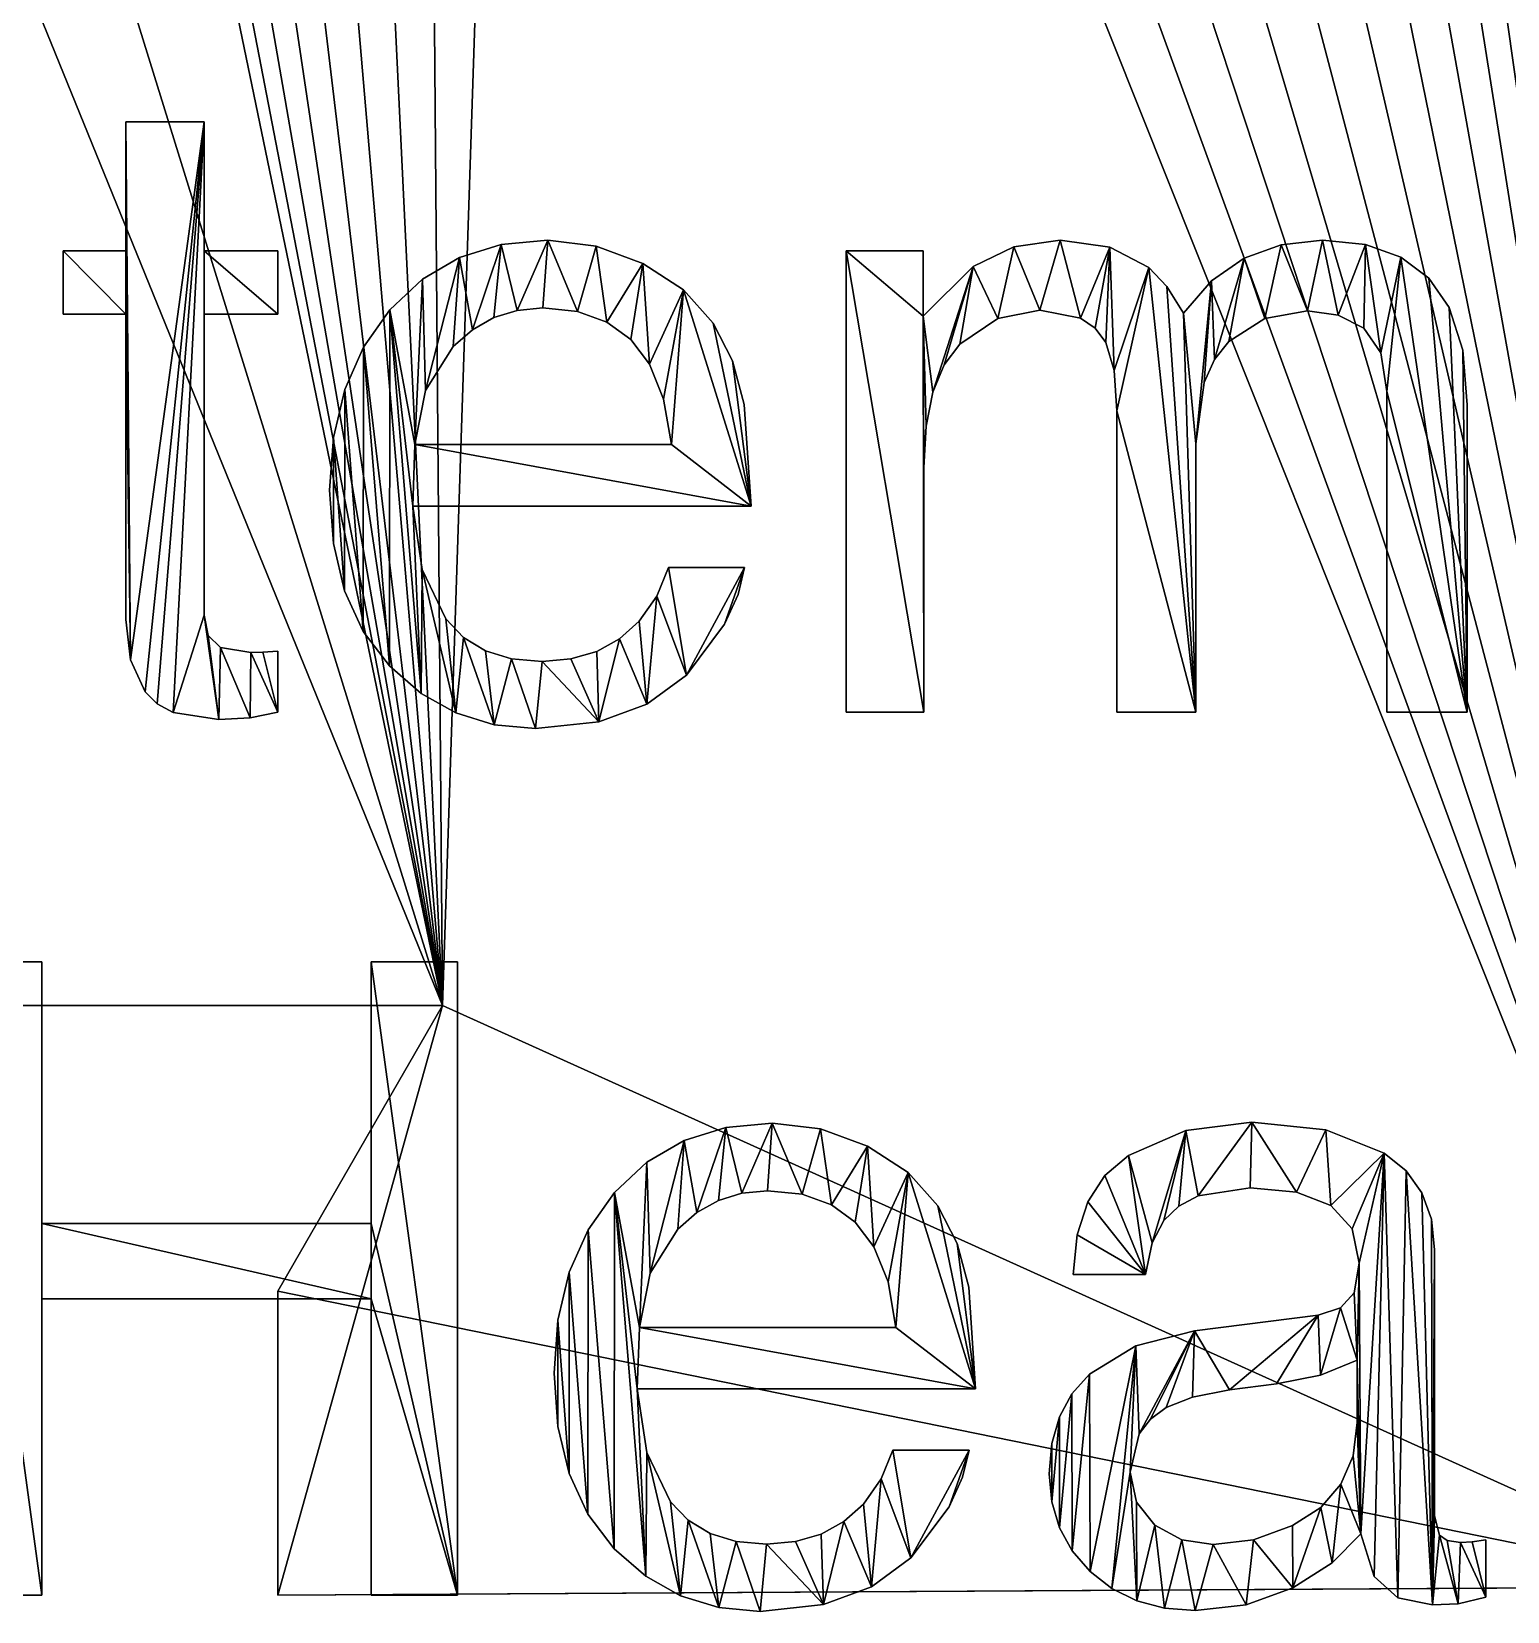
# Model space of a CAD drawing. Extents: x -27 to 98, y -13 to 272.
# Drawn here: x 14.46 to 36.52, y -10.09 to 13.53 of the extents above; entities that cross this region are included whole.
import ezdxf

# ---------------------------------------------------------------- set-up
doc = ezdxf.new("R2010")
doc.units = 0
doc.layers.get('0').update_dxf_attribs({"color": 13, "linetype": 'CONTINUOUS'})

# ---------------------------------------------------------------- blocks, each defined once
blk = doc.blocks.new('GROUP_8')
at = {"color": 178}
for p, q in [((43.294, 22.021, 0.051), (44.467, 22.021, 0.051)), ((43.294, 20.094, 0.051), (43.294, 22.021, 0.051)), ((44.467, 22.021, 0.051), (44.467, 20.094, 0.051)), ((42.36, 19.147, 0.051), (42.36, 20.094, 0.051)), ((42.36, 20.094, 0.051), (43.294, 20.094, 0.051)), ((44.467, 20.094, 0.051), (45.569, 20.094, 0.051)), ((45.569, 20.094, 0.051), (45.569, 19.147, 0.051)), ((48.284, 19.99, 0.051), (48.908, 20.184, 0.051)), ((48.908, 20.184, 0.051), (49.602, 20.249, 0.051)), ((49.602, 20.249, 0.051), (50.325, 20.163, 0.051)), ((50.325, 20.163, 0.051), (51.025, 19.904, 0.051)), ((54.066, 20.094, 0.051), (55.213, 20.094, 0.051)), ((54.066, 13.194, 0.051), (54.066, 20.094, 0.051)), ((55.213, 20.094, 0.051), (55.213, 19.115, 0.051)), ((56.573, 20.151, 0.051), (57.262, 20.249, 0.051)), ((57.262, 20.249, 0.051), (58.006, 20.148, 0.051)), ((58.006, 20.148, 0.051), (58.589, 19.843, 0.051)), ((60.013, 19.982, 0.051), (60.567, 20.182, 0.051)), ((60.567, 20.182, 0.051), (61.185, 20.249, 0.051)), ((61.185, 20.249, 0.051), (61.826, 20.186, 0.051)), ((61.826, 20.186, 0.051), (62.355, 19.998, 0.051)), ((47.729, 19.666, 0.051), (48.284, 19.99, 0.051)), ((51.025, 19.904, 0.051), (51.633, 19.509, 0.051)), ((58.589, 19.843, 0.051), (58.86, 19.557, 0.051)), ((59.525, 19.643, 0.051), (60.013, 19.982, 0.051)), ((62.355, 19.998, 0.051), (62.773, 19.684, 0.051)), ((47.244, 19.212, 0.051), (47.729, 19.666, 0.051)), ((59.105, 19.16, 0.051), (59.525, 19.643, 0.051)), ((62.773, 19.684, 0.051), (63.08, 19.244, 0.051)), ((51.633, 19.509, 0.051), (52.076, 19.012, 0.051)), ((58.86, 19.557, 0.051), (59.105, 19.16, 0.051)), ((43.294, 19.147, 0.051), (42.36, 19.147, 0.051)), ((45.569, 19.147, 0.051), (44.467, 19.147, 0.051)), ((46.849, 18.654, 0.051), (47.244, 19.212, 0.051)), ((49.147, 19.202, 0.051), (48.796, 19.093, 0.051)), ((49.531, 19.238, 0.051), (49.147, 19.202, 0.051)), ((50.048, 19.185, 0.051), (49.531, 19.238, 0.051)), ((50.486, 19.028, 0.051), (50.048, 19.185, 0.051)), ((56.959, 19.205, 0.051), (56.332, 19.078, 0.051)), ((57.566, 19.085, 0.051), (56.959, 19.205, 0.051)), ((60.96, 19.193, 0.051), (60.325, 19.078, 0.051)), ((61.418, 19.128, 0.051), (60.96, 19.193, 0.051)), ((61.801, 18.935, 0.051), (61.418, 19.128, 0.051)), ((63.08, 19.244, 0.051), (63.283, 18.609, 0.051)), ((48.477, 18.913, 0.051), (48.191, 18.661, 0.051)), ((48.796, 19.093, 0.051), (48.477, 18.913, 0.051)), ((50.844, 18.767, 0.051), (50.486, 19.028, 0.051)), ((52.076, 19.012, 0.051), (52.366, 18.447, 0.051)), ((56.332, 19.078, 0.051), (55.764, 18.696, 0.051)), ((57.784, 18.934, 0.051), (57.566, 19.085, 0.051)), ((57.945, 18.722, 0.051), (57.784, 18.934, 0.051)), ((60.325, 19.078, 0.051), (59.784, 18.735, 0.051)), ((62.059, 18.569, 0.051), (61.801, 18.935, 0.051)), ((48.191, 18.661, 0.051), (47.777, 18.006, 0.051)), ((51.122, 18.4, 0.051), (50.844, 18.767, 0.051)), ((55.764, 18.696, 0.051), (55.529, 18.39, 0.051)), ((58.07, 18.305, 0.051), (57.945, 18.722, 0.051)), ((59.784, 18.735, 0.051), (59.569, 18.468, 0.051)), ((46.567, 18.018, 0.051), (46.849, 18.654, 0.051)), ((59.569, 18.468, 0.051), (59.415, 18.125, 0.051)), ((51.333, 17.873, 0.051), (51.122, 18.4, 0.051)), ((55.529, 18.39, 0.051), (55.361, 17.981, 0.051)), ((46.398, 17.304, 0.051), (46.567, 18.018, 0.051)), ((47.777, 18.006, 0.051), (47.617, 17.195, 0.051)), ((55.361, 17.981, 0.051), (55.26, 17.469, 0.051)), ((51.451, 17.195, 0.051), (51.333, 17.873, 0.051)), ((46.342, 16.512, 0.051), (46.398, 17.304, 0.051)), ((47.617, 17.195, 0.051), (51.451, 17.195, 0.051)), ((46.398, 15.715, 0.051), (46.342, 16.512, 0.051)), ((52.643, 16.274, 0.051), (47.585, 16.274, 0.051)), ((46.566, 15.012, 0.051), (46.398, 15.715, 0.051)), ((51.232, 14.929, 0.051), (51.406, 15.359, 0.051)), ((51.406, 15.359, 0.051), (52.546, 15.359, 0.051)), ((52.546, 15.359, 0.051), (52.449, 14.957, 0.051)), ((46.845, 14.403, 0.051), (46.566, 15.012, 0.051)), ((50.968, 14.554, 0.051), (51.232, 14.929, 0.051)), ((52.449, 14.957, 0.051), (52.246, 14.512, 0.051)), ((48.081, 14.589, 0.051), (48.345, 14.312, 0.051)), ((50.674, 14.292, 0.051), (50.968, 14.554, 0.051)), ((44.528, 14.343, 0.051), (44.712, 14.161, 0.051)), ((47.237, 13.887, 0.051), (46.845, 14.403, 0.051)), ((48.345, 14.312, 0.051), (48.672, 14.113, 0.051)), ((50.335, 14.104, 0.051), (50.674, 14.292, 0.051)), ((43.584, 13.5, 0.051), (43.367, 13.978, 0.051)), ((44.712, 14.161, 0.051), (45.163, 14.09, 0.051)), ((45.163, 14.09, 0.051), (45.343, 14.093, 0.051)), ((45.343, 14.093, 0.051), (45.569, 14.109, 0.051)), ((45.569, 14.109, 0.051), (45.569, 13.194, 0.051)), ((48.672, 14.113, 0.051), (49.063, 13.994, 0.051)), ((49.063, 13.994, 0.051), (49.518, 13.955, 0.051)), ((49.518, 13.955, 0.051), (49.949, 13.992, 0.051)), ((49.949, 13.992, 0.051), (50.335, 14.104, 0.051)), ((47.71, 13.477, 0.051), (47.237, 13.887, 0.051)), ((43.762, 13.319, 0.051), (43.584, 13.5, 0.051)), ((48.231, 13.184, 0.051), (47.71, 13.477, 0.051)), ((44.005, 13.189, 0.051), (43.762, 13.319, 0.051)), ((44.686, 13.085, 0.051), (44.005, 13.189, 0.051)), ((45.153, 13.111, 0.051), (44.686, 13.085, 0.051)), ((45.569, 13.194, 0.051), (45.153, 13.111, 0.051)), ((48.802, 13.008, 0.051), (48.231, 13.184, 0.051)), ((49.421, 12.95, 0.051), (48.802, 13.008, 0.051)), ((55.226, 13.194, 0.051), (54.066, 13.194, 0.051)), ((59.291, 13.194, 0.051), (58.112, 13.194, 0.051)), ((63.35, 13.194, 0.051), (62.145, 13.194, 0.051)), ((40.743, 9.464, 0.051), (42.038, 9.464, 0.051)), ((42.038, 9.464, 0.051), (42.038, 5.554, 0.051)), ((46.961, 5.554, 0.051), (46.961, 9.464, 0.051)), ((46.961, 9.464, 0.051), (48.256, 9.464, 0.051)), ((48.256, 9.464, 0.051), (48.256, 0, 0.051)), ((51.641, 6.795, 0.051), (52.265, 6.99, 0.051)), ((52.265, 6.99, 0.051), (52.959, 7.055, 0.051)), ((52.959, 7.055, 0.051), (53.682, 6.968, 0.051)), ((53.682, 6.968, 0.051), (54.382, 6.71, 0.051)), ((51.086, 6.471, 0.051), (51.641, 6.795, 0.051)), ((54.382, 6.71, 0.051), (54.99, 6.315, 0.051)), ((50.601, 6.017, 0.051), (51.086, 6.471, 0.051)), ((57.933, 6.27, 0.051), (58.283, 6.568, 0.051)), ((62.107, 6.604, 0.051), (62.437, 6.34, 0.051)), ((54.99, 6.315, 0.051), (55.433, 5.818, 0.051)), ((57.679, 5.875, 0.051), (57.933, 6.27, 0.051)), ((62.437, 6.34, 0.051), (62.672, 6.011, 0.051)), ((50.206, 5.46, 0.051), (50.601, 6.017, 0.051)), ((52.504, 6.007, 0.051), (52.153, 5.899, 0.051)), ((52.888, 6.043, 0.051), (52.504, 6.007, 0.051)), ((53.405, 5.991, 0.051), (52.888, 6.043, 0.051)), ((53.843, 5.834, 0.051), (53.405, 5.991, 0.051)), ((59.327, 5.966, 0.051), (59.038, 5.813, 0.051)), ((60.103, 6.088, 0.051), (59.327, 5.966, 0.051)), ((60.798, 6.021, 0.051), (60.103, 6.088, 0.051)), ((61.311, 5.821, 0.051), (60.798, 6.021, 0.051)), ((62.672, 6.011, 0.051), (62.814, 5.618, 0.051)), ((51.834, 5.719, 0.051), (51.548, 5.467, 0.051)), ((52.153, 5.899, 0.051), (51.834, 5.719, 0.051)), ((54.201, 5.572, 0.051), (53.843, 5.834, 0.051)), ((55.433, 5.818, 0.051), (55.723, 5.252, 0.051)), ((57.519, 5.383, 0.051), (57.679, 5.875, 0.051)), ((59.038, 5.813, 0.051), (58.815, 5.599, 0.051)), ((61.628, 5.472, 0.051), (61.311, 5.821, 0.051)), ((42.038, 5.554, 0.051), (46.961, 5.554, 0.051)), ((49.924, 4.824, 0.051), (50.206, 5.46, 0.051)), ((51.548, 5.467, 0.051), (51.134, 4.812, 0.051)), ((54.479, 5.206, 0.051), (54.201, 5.572, 0.051)), ((58.815, 5.599, 0.051), (58.639, 5.262, 0.051)), ((61.733, 4.961, 0.051), (61.628, 5.472, 0.051)), ((54.69, 4.679, 0.051), (54.479, 5.206, 0.051)), ((57.456, 4.793, 0.051), (57.519, 5.383, 0.051)), ((58.639, 5.262, 0.051), (58.538, 4.793, 0.051)), ((61.656, 4.516, 0.051), (61.733, 4.961, 0.051)), ((49.755, 4.11, 0.051), (49.924, 4.824, 0.051)), ((51.134, 4.812, 0.051), (50.974, 4.001, 0.051)), ((58.538, 4.793, 0.051), (57.456, 4.793, 0.051)), ((54.808, 4.001, 0.051), (54.69, 4.679, 0.051)), ((61.455, 4.291, 0.051), (61.656, 4.516, 0.051)), ((46.961, 4.426, 0.051), (42.038, 4.426, 0.051)), ((42.038, 4.426, 0.051), (42.038, 0, 0.051)), ((46.961, 0, 0.051), (46.961, 4.426, 0.051)), ((61.121, 4.181, 0.051), (61.455, 4.291, 0.051)), ((49.699, 3.318, 0.051), (49.755, 4.11, 0.051)), ((50.974, 4.001, 0.051), (54.808, 4.001, 0.051)), ((49.755, 2.521, 0.051), (49.699, 3.318, 0.051)), ((61.701, 3.511, 0.051), (61.154, 3.286, 0.051)), ((61.701, 2.577, 0.051), (61.701, 3.511, 0.051)), ((56, 3.08, 0.051), (50.942, 3.08, 0.051)), ((57.438, 3.007, 0.051), (57.7, 3.299, 0.051)), ((60.496, 3.157, 0.051), (59.794, 3.067, 0.051)), ((61.154, 3.286, 0.051), (60.496, 3.157, 0.051)), ((57.251, 2.662, 0.051), (57.438, 3.007, 0.051)), ((59.242, 2.959, 0.051), (58.847, 2.803, 0.051)), ((59.794, 3.067, 0.051), (59.242, 2.959, 0.051)), ((57.139, 2.263, 0.051), (57.251, 2.662, 0.051)), ((58.613, 2.629, 0.051), (58.446, 2.41, 0.051)), ((58.847, 2.803, 0.051), (58.613, 2.629, 0.051)), ((49.923, 1.818, 0.051), (49.755, 2.521, 0.051)), ((58.446, 2.41, 0.051), (58.312, 1.836, 0.051)), ((61.641, 2.08, 0.051), (61.701, 2.577, 0.051)), ((54.589, 1.735, 0.051), (54.763, 2.165, 0.051)), ((54.763, 2.165, 0.051), (55.903, 2.165, 0.051)), ((55.903, 2.165, 0.051), (55.805, 1.763, 0.051)), ((57.101, 1.81, 0.051), (57.139, 2.263, 0.051)), ((61.46, 1.657, 0.051), (61.641, 2.08, 0.051)), ((50.202, 1.208, 0.051), (49.923, 1.818, 0.051)), ((54.324, 1.359, 0.051), (54.589, 1.735, 0.051)), ((55.805, 1.763, 0.051), (55.603, 1.318, 0.051)), ((57.139, 1.391, 0.051), (57.101, 1.81, 0.051)), ((58.312, 1.836, 0.051), (58.404, 1.387, 0.051)), ((61.158, 1.31, 0.051), (61.46, 1.657, 0.051)), ((50.594, 0.693, 0.051), (50.202, 1.208, 0.051)), ((51.438, 1.395, 0.051), (51.702, 1.117, 0.051)), ((54.031, 1.097, 0.051), (54.324, 1.359, 0.051)), ((57.253, 1.007, 0.051), (57.139, 1.391, 0.051)), ((58.404, 1.387, 0.051), (58.68, 1.044, 0.051)), ((60.735, 1.037, 0.051), (61.158, 1.31, 0.051)), ((51.702, 1.117, 0.051), (52.029, 0.919, 0.051)), ((53.691, 0.91, 0.051), (54.031, 1.097, 0.051)), ((57.444, 0.661, 0.051), (57.253, 1.007, 0.051)), ((58.68, 1.044, 0.051), (59.081, 0.826, 0.051)), ((60.152, 0.825, 0.051), (60.735, 1.037, 0.051)), ((52.029, 0.919, 0.051), (52.42, 0.8, 0.051)), ((52.42, 0.8, 0.051), (52.875, 0.76, 0.051)), ((52.875, 0.76, 0.051), (53.306, 0.798, 0.051)), ((53.306, 0.798, 0.051), (53.691, 0.91, 0.051)), ((59.081, 0.826, 0.051), (59.549, 0.754, 0.051)), ((59.549, 0.754, 0.051), (60.152, 0.825, 0.051)), ((61.759, 0.915, 0.051), (61.328, 0.482, 0.051)), ((61.959, 0.277, 0.051), (61.759, 0.915, 0.051)), ((62.935, 0.896, 0.051), (63.05, 0.813, 0.051)), ((63.05, 0.813, 0.051), (63.247, 0.786, 0.051)), ((63.247, 0.786, 0.051), (63.421, 0.796, 0.051)), ((63.421, 0.796, 0.051), (63.628, 0.825, 0.051)), ((63.628, 0.825, 0.051), (63.628, -0.032, 0.051)), ((51.067, 0.282, 0.051), (50.594, 0.693, 0.051)), ((57.71, 0.351, 0.051), (57.444, 0.661, 0.051)), ((61.328, 0.482, 0.051), (60.741, 0.11, 0.051)), ((51.588, -0.01, 0.051), (51.067, 0.282, 0.051)), ((58.036, 0.096, 0.051), (57.71, 0.351, 0.051)), ((62.312, -0.042, 0.051), (61.959, 0.277, 0.051)), ((58.407, -0.086, 0.051), (58.036, 0.096, 0.051)), ((60.741, 0.11, 0.051), (60.044, -0.147, 0.051)), ((42.038, 0, 0.051), (40.743, 0, 0.051)), ((48.256, 0, 0.051), (46.961, 0, 0.051)), ((52.159, -0.186, 0.051), (51.588, -0.01, 0.051)), ((52.778, -0.245, 0.051), (52.159, -0.186, 0.051)), ((58.821, -0.196, 0.051), (58.407, -0.086, 0.051)), ((59.279, -0.232, 0.051), (58.821, -0.196, 0.051)), ((60.044, -0.147, 0.051), (59.279, -0.232, 0.051)), ((62.829, -0.148, 0.051), (62.312, -0.042, 0.051)), ((63.215, -0.129, 0.051), (62.829, -0.148, 0.051)), ((63.628, -0.032, 0.051), (63.215, -0.129, 0.051))]:
    blk.add_line(p, q, dxfattribs=at)
for p, q in [((48.028, 8.814, 0.004), (30.068, 8.814, 0.004)), ((48.028, 8.814, 7.484), (30.068, 8.814, 7.484)), ((45.566, 4.544, 0.004), (48.028, 8.814, 0.004)), ((45.566, 4.544, 7.484), (48.028, 8.814, 7.484)), ((48.028, 8.814, 0.004), (48.028, 8.814, 7.484)), ((45.566, 0, 0.004), (45.566, 4.544, 0.004)), ((45.566, 4.544, 0.004), (45.566, 4.544, 7.484)), ((45.566, 0, 7.484), (45.566, 4.544, 7.484)), ((67.265, 0.122, 0.004), (45.566, 0, 0.004)), ((67.265, 0.122, 7.484), (45.566, 0, 7.484)), ((45.566, 0, 0.004), (45.566, 0, 7.484))]:
    blk.add_line(p, q)
for points in [[(55.213, 19.115, 0.051), (55.961, 19.856, 0.051), (56.573, 20.151, 0.051)], [(43.367, 13.978, 0.051), (43.294, 14.58, 0.051), (43.294, 19.147, 0.051)], [(44.467, 19.147, 0.051), (44.467, 14.644, 0.051), (44.528, 14.343, 0.051)], [(52.366, 18.447, 0.051), (52.54, 17.794, 0.051), (52.643, 16.274, 0.051)], [(62.145, 13.194, 0.051), (62.145, 17.988, 0.051), (62.059, 18.569, 0.051)], [(63.283, 18.609, 0.051), (63.35, 17.788, 0.051), (63.35, 13.194, 0.051)], [(58.112, 13.194, 0.051), (58.112, 17.698, 0.051), (58.07, 18.305, 0.051)], [(59.415, 18.125, 0.051), (59.291, 17.208, 0.051), (59.291, 13.194, 0.051)], [(55.26, 17.469, 0.051), (55.226, 16.854, 0.051), (55.226, 13.194, 0.051)], [(47.585, 16.274, 0.051), (47.725, 15.328, 0.051), (48.081, 14.589, 0.051)], [(52.246, 14.512, 0.051), (51.676, 13.749, 0.051), (51.085, 13.317, 0.051)], [(51.085, 13.317, 0.051), (50.368, 13.053, 0.051), (49.421, 12.95, 0.051)], [(58.283, 6.568, 0.051), (59.143, 6.943, 0.051), (60.129, 7.068, 0.051), (61.233, 6.952, 0.051), (62.107, 6.604, 0.051)], [(62.814, 5.618, 0.051), (62.861, 5.161, 0.051), (62.861, 1.185, 0.051), (62.935, 0.896, 0.051)], [(55.723, 5.252, 0.051), (55.896, 4.6, 0.051), (56, 3.08, 0.051)], [(57.7, 3.299, 0.051), (58.393, 3.725, 0.051), (59.272, 3.949, 0.051), (61.121, 4.181, 0.051)], [(50.942, 3.08, 0.051), (51.082, 2.133, 0.051), (51.438, 1.395, 0.051)], [(55.603, 1.318, 0.051), (55.033, 0.554, 0.051), (54.442, 0.122, 0.051)], [(54.442, 0.122, 0.051), (53.725, -0.142, 0.051), (52.778, -0.245, 0.051)]]:
    blk.add_polyline3d(points, dxfattribs=at)
mesh = blk.add_polyface()
corners = [(54.982, 132.717, 0.004), (55.93, 264.472, 0.004), (56.233, 131.881, 0.004), (55.93, 268.472, 0.004), (61.73, 264.472, 0.004), (57.364, 130.89, 0.004), (58.356, 129.759, 0.004), (59.191, 128.508, 0.004), (59.857, 127.159, 0.004), (60.34, 125.734, 0.004), (60.634, 124.259, 0.004), (60.732, 122.758, 0.004), (60.732, 56.812, 0.004), (77.136, 93.907, 0.004), (67.15, 82.056, 0.004), (67.15, 93.907, 0.004), (77.136, 82.056, 0.004), (77.136, 18.132, 0.004), (67.265, 6.416, 0.004), (67.15, 18.132, 0.004), (77.136, 6.416, 0.004), (48.028, 8.814, 0.004), (45.566, 0, 0.004), (45.566, 4.544, 0.004), (67.265, 0.122, 0.004), (49.232, 45.312, 0.004), (50.733, 45.41, 0.004), (52.208, 45.704, 0.004), (53.633, 46.187, 0.004), (54.982, 46.853, 0.004), (56.233, 47.688, 0.004), (57.364, 48.68, 0.004), (58.356, 49.811, 0.004), (59.191, 51.062, 0.004), (59.857, 52.411, 0.004), (60.34, 53.835, 0.004), (60.634, 55.311, 0.004), (66.636, 170.037, 0.004), (66.616, 194.116, 0.005), (67.15, 122.449, 0.004), (27.899, 93.686, 0.004), (23.552, 93.686, 0.004), (23.552, 93.909, 0.004), (41.88, 263.447, 0.001), (25.26, 263.375, 0.004), (41.88, 268.472, 0), (10.57, 18.131, 0.004), (0.546, 6.415, 0.004), (0.546, 18.131, 0.004), (10.57, 6.415, 0.004), (10.51, 134.258, 0.004), (0.292, 122.449, 0.004), (0.292, 134.258, 0.004), (10.51, 122.449, 0.004), (10.51, 158.204, 0.004), (10.51, 113.172, 0.004), (14.565, 113.172, 0.004), (9.996, 170.037, 0.004), (0.292, 158.204, 0.004), (0.292, 170.037, 0.004), (9.988, 206.011, 0.004), (0, 194.091, 0.004), (0, 206.011, 0.004), (9.988, 194.091, 0.004), (9.988, 237.183, 0.004), (0, 225.347, 0.004), (0, 237.183, 0.004), (9.988, 225.347, 0.004), (9.988, 272.935, 0.004), (0, 261.127, 0.004), (0, 272.935, 0.004), (9.988, 261.127, 0.004), (24.952, 45.312, 0.004), (10.57, 38.291, 0.004), (10.57, 45.312, 0.004), (38.884, 38.291, 0.004), (32.052, 49.369, 0.004), (37.732, 56.812, 0.004), (37.83, 55.311, 0.004), (38.124, 53.835, 0.004), (38.607, 52.411, 0.004), (39.273, 51.062, 0.004), (38.884, 31.285, 0.004), (10.57, 31.285, 0.004), (10.57, 0.122, 0.004), (30.068, 8.814, 0.004), (40.108, 49.811, 0.004), (41.1, 48.68, 0.004), (42.231, 47.688, 0.004), (43.482, 46.853, 0.004), (44.831, 46.187, 0.004), (46.256, 45.704, 0.004), (47.731, 45.41, 0.004), (22.594, 148.709, 0.004), (19.442, 95.964, 0.004), (38.607, 127.159, 0.004), (39.273, 128.508, 0.004), (40.108, 129.759, 0.004), (54.536, 148.709, 0.004), (38.124, 125.734, 0.004), (37.83, 124.259, 0.004), (32.052, 91.609, 0.004), (37.732, 122.758, 0.004), (41.1, 130.89, 0.004), (42.231, 131.881, 0.004), (43.482, 132.717, 0.004), (44.831, 133.382, 0.004), (46.256, 133.866, 0.004), (47.731, 134.159, 0.004), (49.232, 134.258, 0.004), (50.733, 134.159, 0.004), (52.208, 133.866, 0.004), (53.633, 133.382, 0.004), (54.544, 185.199, 0.005), (22.601, 185.187, 0.004), (25.27, 228.189, 0.004), (38.157, 210.551, 0.004), (37.543, 213.646, 0.003), (39.921, 207.911, 0.004), (42.561, 206.147, 0.004), (45.66, 205.543, 0.004), (48.776, 206.159, 0.004), (51.404, 207.92, 0.004), (53.155, 210.56, 0.004), (53.764, 213.658, 0.004), (38.164, 216.757, 0.004), (50.158, 235.429, 0.004), (39.923, 219.389, 0.004), (42.558, 221.141, 0.004), (45.654, 221.766, 0.003), (48.759, 221.148, 0.003), (51.399, 219.384, 0.003), (50.18, 263.483), (76.624, 272.935, 0.004), (66.628, 261.127, 0.004), (66.628, 272.935, 0.004), (76.624, 261.127, 0.004), (66.628, 282.263, 0.004), (9.988, 282.263, 0.004), (14.565, 95.964, 0.004), (47.68, 268.472, 0), (47.68, 263.472, 0), (53.158, 216.756, 0.003), (61.73, 268.472, 0.004), (66.628, 215.623, 0.004), (66.628, 225.335, 0.004), (76.624, 215.623, 0.004), (76.624, 225.335, 0.004), (67.15, 158.204, 0.004), (77.136, 170.037, 0.004), (77.136, 158.204, 0.004), (67.15, 134.258, 0.004), (77.136, 122.449, 0.004), (77.136, 134.258, 0.004), (66.628, 205.971, 0.005), (76.624, 194.099, 0.005), (76.624, 205.971, 0.005), (32.965, 0, 0.004), (32.965, 4.544, 0.004)]
mesh.append_faces([[corners[k] for k in face] for face in [(14, 13, 16), (18, 17, 20), (21, 22, 23), (46, 47, 48), (50, 51, 52), (57, 58, 59), (60, 61, 62), (64, 65, 66), (68, 69, 70), (72, 73, 74), (82, 46, 83), (134, 133, 136), (137, 68, 138), (146, 145, 147), (148, 149, 150), (152, 151, 153), (155, 154, 156), (157, 85, 158)]], dxfattribs={"vtx0": -1})
mesh.append_faces([[corners[k] for k in face] for face in [(0, 1, 2), (1, 0, 3), (2, 4, 5), (5, 4, 6), (6, 4, 7), (7, 4, 8), (8, 4, 9), (9, 4, 10), (10, 4, 11), (11, 4, 12), (13, 14, 15), (17, 18, 19), (22, 21, 24), (37, 4, 38), (19, 37, 14), (15, 37, 39), (24, 19, 18), (47, 46, 49), (51, 50, 53), (53, 54, 55), (55, 54, 56), (58, 57, 54), (61, 60, 63), (63, 60, 57), (65, 64, 67), (69, 68, 71), (73, 72, 75), (49, 82, 84), (85, 82, 21), (95, 93, 96), (96, 93, 97), (40, 100, 101), (101, 100, 76), (97, 98, 103), (103, 98, 104), (104, 98, 105), (105, 98, 106), (106, 98, 107), (107, 98, 108), (108, 98, 109), (109, 98, 110), (110, 98, 111), (111, 98, 112), (112, 98, 0), (114, 115, 113), (115, 114, 44), (116, 115, 117), (125, 126, 127), (127, 126, 128), (128, 126, 129), (129, 126, 130), (130, 126, 131), (133, 134, 135), (71, 44, 64), (67, 44, 60), (56, 44, 139), (139, 44, 94), (45, 137, 140), (140, 137, 141), (141, 137, 132), (131, 3, 142), (142, 3, 124), (3, 137, 143), (143, 137, 4), (144, 145, 146), (145, 135, 134), (39, 151, 152), (151, 39, 148), (38, 154, 155), (154, 38, 144)]], dxfattribs={"vtx0": -1, "vtx1": -1})
mesh.append_faces([[corners[k] for k in face] for face in [(24, 21, 25), (24, 12, 4), (24, 4, 19), (19, 4, 37), (14, 37, 15), (75, 76, 77), (46, 82, 49), (84, 82, 85), (21, 75, 81), (42, 93, 95), (42, 99, 40), (113, 115, 116), (68, 137, 71), (71, 137, 44), (64, 44, 67), (60, 44, 57), (57, 44, 54), (54, 44, 56), (94, 44, 114), (44, 137, 45), (132, 137, 3), (132, 3, 131), (124, 3, 113), (113, 3, 0), (4, 137, 38), (38, 137, 144), (144, 137, 145), (37, 148, 39)]], dxfattribs={"vtx0": -1, "vtx1": -1, "vtx2": -1})
mesh.append_faces([[corners[k] for k in face] for face in [(2, 1, 4), (24, 25, 26), (24, 26, 27), (24, 27, 28), (24, 28, 29), (24, 29, 30), (24, 30, 31), (24, 31, 32), (24, 32, 33), (24, 33, 34), (24, 34, 35), (24, 35, 36), (24, 36, 12), (53, 50, 54), (75, 72, 76), (75, 77, 78), (75, 78, 79), (75, 79, 80), (75, 80, 81), (21, 82, 75), (21, 81, 86), (21, 86, 87), (21, 87, 88), (21, 88, 89), (21, 89, 90), (21, 90, 91), (21, 91, 92), (21, 92, 25), (93, 42, 94), (97, 93, 98), (42, 95, 99), (40, 99, 100), (76, 100, 102), (76, 102, 77), (0, 98, 113), (113, 116, 118), (113, 118, 119), (113, 119, 120), (113, 120, 121), (113, 121, 122), (113, 122, 123), (113, 123, 124), (115, 125, 117), (125, 115, 126), (131, 126, 132), (94, 114, 93), (145, 137, 135), (148, 37, 149), (85, 157, 84)]], dxfattribs={"vtx0": -1, "vtx2": -1})
mesh.append_faces([[corners[k] for k in face] for face in [(43, 44, 45)]], dxfattribs={"vtx1": -1})
mesh.append_faces([[corners[k] for k in face] for face in [(40, 41, 42)]], dxfattribs={"vtx2": -1})
mesh = blk.add_polyface()
corners = [(41.88, 263.447, 7.481), (41.88, 268.472, 7.48), (25.26, 263.375, 7.484), (50.18, 263.483, 7.48), (47.68, 268.472, 7.48), (47.68, 263.472, 7.48), (25.27, 228.189, 7.484), (38.164, 216.757, 7.484), (50.158, 235.429, 7.484), (37.543, 213.646, 7.483), (39.923, 219.389, 7.484), (42.558, 221.141, 7.484), (45.654, 221.766, 7.483), (48.759, 221.148, 7.483), (51.399, 219.384, 7.483), (22.601, 185.187, 7.484), (54.544, 185.199, 7.485), (38.157, 210.551, 7.484), (39.921, 207.911, 7.484), (42.561, 206.147, 7.484), (45.66, 205.543, 7.484), (48.776, 206.159, 7.484), (51.404, 207.92, 7.484), (53.155, 210.56, 7.484), (53.764, 213.658, 7.484), (23.552, 93.909, 7.484), (22.594, 148.709, 7.484), (19.442, 95.964, 7.484), (38.607, 127.159, 7.484), (39.273, 128.508, 7.484), (40.108, 129.759, 7.484), (54.536, 148.709, 7.484), (38.124, 125.734, 7.484), (27.899, 93.686, 7.484), (37.83, 124.259, 7.484), (32.052, 91.609, 7.484), (32.052, 49.369, 7.484), (37.732, 122.758, 7.484), (37.732, 56.812, 7.484), (41.1, 130.89, 7.484), (42.231, 131.881, 7.484), (43.482, 132.717, 7.484), (44.831, 133.382, 7.484), (46.256, 133.866, 7.484), (47.731, 134.159, 7.484), (49.232, 134.258, 7.484), (50.733, 134.159, 7.484), (52.208, 133.866, 7.484), (53.633, 133.382, 7.484), (54.982, 132.717, 7.484), (67.265, 0.122, 7.484), (45.566, 4.544, 7.484), (45.566, 0, 7.484), (48.028, 8.814, 7.484), (49.232, 45.312, 7.484), (50.733, 45.41, 7.484), (52.208, 45.704, 7.484), (53.633, 46.187, 7.484), (54.982, 46.853, 7.484), (56.233, 47.688, 7.484), (57.364, 48.68, 7.484), (58.356, 49.811, 7.484), (59.191, 51.062, 7.484), (59.857, 52.411, 7.484), (60.34, 53.835, 7.484), (60.634, 55.311, 7.484), (60.732, 56.812, 7.484), (61.73, 264.472, 7.48), (61.73, 268.472, 7.48), (67.15, 18.132, 7.484), (66.636, 170.037, 7.484), (66.616, 194.116, 7.485), (67.15, 82.056, 7.484), (67.15, 93.907, 7.484), (67.15, 122.449, 7.484), (67.265, 6.416, 7.484), (77.136, 18.132, 7.484), (77.136, 6.416, 7.484), (77.136, 93.907, 7.484), (77.136, 82.056, 7.484), (77.136, 122.449, 7.484), (67.15, 134.258, 7.484), (77.136, 134.258, 7.484), (67.15, 158.204, 7.484), (77.136, 170.037, 7.484), (77.136, 158.204, 7.484), (76.624, 194.099, 7.485), (66.628, 205.971, 7.485), (76.624, 205.971, 7.485), (76.624, 215.623, 7.484), (66.628, 225.335, 7.484), (66.628, 215.623, 7.484), (76.624, 225.335, 7.484), (76.624, 261.127, 7.484), (66.628, 272.935, 7.484), (66.628, 261.127, 7.484), (76.624, 272.935, 7.484), (9.988, 194.091, 7.484), (0, 206.011, 7.484), (0, 194.091, 7.484), (9.988, 206.011, 7.484), (9.996, 170.037, 7.484), (9.988, 225.347, 7.484), (9.988, 237.183, 7.484), (9.988, 261.127, 7.484), (9.988, 272.935, 7.484), (9.988, 282.263, 7.484), (66.628, 282.263, 7.484), (10.51, 158.204, 7.484), (14.565, 113.172, 7.484), (14.565, 95.964, 7.484), (55.93, 268.472, 7.48), (53.158, 216.756, 7.483), (55.93, 264.472, 7.48), (56.233, 131.881, 7.484), (57.364, 130.89, 7.484), (58.356, 129.759, 7.484), (59.191, 128.508, 7.484), (59.857, 127.159, 7.484), (60.34, 125.734, 7.484), (60.634, 124.259, 7.484), (60.732, 122.758, 7.484), (10.57, 18.131, 7.484), (38.884, 31.286, 7.484), (10.57, 31.286, 7.484), (10.57, 6.416, 7.484), (10.57, 0.122, 7.484), (30.068, 8.814, 7.484), (38.884, 38.291, 7.484), (39.273, 51.062, 7.484), (40.108, 49.811, 7.484), (41.1, 48.68, 7.484), (42.231, 47.688, 7.484), (43.482, 46.853, 7.484), (44.831, 46.187, 7.484), (46.256, 45.704, 7.484), (47.731, 45.41, 7.484), (10.57, 38.291, 7.484), (24.952, 45.312, 7.484), (10.57, 45.312, 7.484), (37.83, 55.311, 7.484), (38.124, 53.835, 7.484), (38.607, 52.411, 7.484), (0.292, 158.204, 7.484), (0.292, 170.037, 7.484), (0.292, 122.449, 7.484), (10.51, 134.258, 7.484), (0.292, 134.258, 7.484), (10.51, 122.449, 7.484), (10.51, 113.172, 7.484), (0.546, 6.416, 7.484), (0.546, 18.131, 7.484), (23.552, 93.686, 7.484), (32.965, 0, 7.484), (32.965, 4.544, 7.484), (0, 272.935, 7.484), (0, 261.127, 7.484), (0, 237.183, 7.484), (0, 225.347, 7.484)]
mesh.append_faces([[corners[k] for k in face] for face in [(3, 4, 5), (50, 51, 52), (76, 75, 77), (78, 72, 79), (81, 80, 82), (84, 83, 85), (87, 86, 88), (90, 89, 92), (94, 93, 96), (97, 98, 99), (122, 123, 124), (137, 138, 139), (143, 101, 144), (145, 146, 147), (150, 122, 151), (33, 25, 152), (127, 153, 154), (104, 155, 156), (102, 157, 158)]], dxfattribs={"vtx0": -1})
mesh.append_faces([[corners[k] for k in face] for face in [(6, 7, 8), (7, 6, 9), (8, 14, 3), (17, 16, 18), (18, 16, 19), (19, 16, 20), (20, 16, 21), (21, 16, 22), (22, 16, 23), (23, 16, 24), (25, 26, 27), (26, 30, 31), (28, 25, 32), (32, 33, 34), (34, 36, 37), (37, 36, 38), (31, 49, 16), (51, 50, 53), (54, 50, 55), (55, 50, 56), (56, 50, 57), (57, 50, 58), (58, 50, 59), (59, 50, 60), (60, 50, 61), (61, 50, 62), (62, 50, 63), (63, 50, 64), (64, 50, 65), (65, 50, 66), (67, 50, 68), (80, 81, 74), (70, 83, 84), (83, 74, 81), (86, 87, 71), (89, 90, 91), (93, 94, 95), (98, 97, 100), (100, 101, 102), (103, 101, 104), (105, 101, 106), (106, 2, 107), (15, 27, 26), (111, 49, 113), (91, 71, 87), (107, 95, 94), (114, 113, 49), (113, 114, 67), (123, 53, 128), (129, 53, 130), (130, 53, 131), (131, 53, 132), (132, 53, 133), (133, 53, 134), (134, 53, 135), (135, 53, 136), (136, 53, 54), (138, 128, 36), (38, 128, 140), (140, 128, 141), (141, 128, 142), (142, 128, 129), (146, 149, 108), (153, 127, 126), (155, 104, 105), (157, 102, 103)]], dxfattribs={"vtx0": -1, "vtx1": -1})
mesh.append_faces([[corners[k] for k in face] for face in [(6, 16, 17), (26, 25, 28), (32, 25, 33), (53, 50, 54), (66, 50, 67), (68, 50, 69), (68, 69, 70), (70, 72, 73), (83, 70, 74), (102, 101, 103), (104, 101, 105), (106, 101, 2), (2, 101, 108), (2, 108, 109), (2, 27, 15), (107, 2, 1), (107, 4, 3), (107, 3, 111), (111, 3, 14), (111, 24, 16), (111, 16, 49), (107, 68, 71), (107, 71, 91), (107, 91, 90), (123, 122, 125), (123, 126, 127), (128, 53, 129), (36, 128, 38)]], dxfattribs={"vtx0": -1, "vtx1": -1, "vtx2": -1})
mesh.append_faces([[corners[k] for k in face] for face in [(8, 7, 10), (8, 10, 11), (8, 11, 12), (8, 12, 13), (8, 13, 14), (15, 6, 2), (6, 15, 16), (6, 17, 9), (26, 28, 29), (26, 29, 30), (34, 33, 35), (34, 35, 36), (31, 30, 39), (31, 39, 40), (31, 40, 41), (31, 41, 42), (31, 42, 43), (31, 43, 44), (31, 44, 45), (31, 45, 46), (31, 46, 47), (31, 47, 48), (31, 48, 49), (68, 70, 71), (70, 69, 72), (70, 73, 74), (69, 50, 75), (75, 76, 69), (72, 78, 73), (100, 97, 101), (2, 109, 110), (2, 110, 27), (107, 1, 4), (111, 14, 112), (111, 112, 24), (107, 111, 68), (107, 90, 95), (67, 114, 115), (67, 115, 116), (67, 116, 117), (67, 117, 118), (67, 118, 119), (67, 119, 120), (67, 120, 121), (67, 121, 66), (123, 125, 126), (123, 127, 53), (138, 137, 128), (101, 143, 108), (146, 145, 148), (146, 148, 149), (108, 149, 109), (122, 150, 125)]], dxfattribs={"vtx0": -1, "vtx2": -1})
mesh.append_faces([[corners[k] for k in face] for face in [(0, 1, 2)]], dxfattribs={"vtx1": -1})
mesh = blk.add_polyface(dxfattribs=at)
corners = [(44.686, 13.085, 0.051), (44.467, 14.644, 0.051), (44.005, 13.189, 0.051), (44.528, 14.343, 0.051), (44.712, 14.161, 0.051), (45.153, 13.111, 0.051), (45.163, 14.09, 0.051), (45.569, 13.194, 0.051), (45.343, 14.093, 0.051), (45.569, 14.109, 0.051), (45.569, 19.147, 0.051), (44.467, 20.094, 0.051), (44.467, 19.147, 0.051), (45.569, 20.094, 0.051), (43.367, 13.978, 0.051), (43.294, 19.147, 0.051), (43.294, 14.58, 0.051), (43.294, 20.094, 0.051), (43.294, 22.021, 0.051), (44.467, 22.021, 0.051), (43.584, 13.5, 0.051), (43.762, 13.319, 0.051), (42.36, 20.094, 0.051), (42.36, 19.147, 0.051)]
mesh.append_faces([[corners[k] for k in face] for face in [(8, 7, 9), (11, 10, 13), (14, 15, 16), (15, 22, 23)]], dxfattribs={"vtx0": -1, "color": 178})
mesh.append_faces([[corners[k] for k in face] for face in [(0, 1, 2), (1, 0, 3), (3, 0, 4), (4, 5, 6), (6, 7, 8), (10, 11, 12), (17, 14, 18), (18, 14, 19), (19, 12, 11), (22, 15, 17)]], dxfattribs={"vtx0": -1, "vtx1": -1, "color": 178})
mesh.append_faces([[corners[k] for k in face] for face in [(15, 14, 17), (19, 2, 1)]], dxfattribs={"vtx0": -1, "vtx1": -1, "vtx2": -1, "color": 178})
mesh.append_faces([[corners[k] for k in face] for face in [(4, 0, 5), (6, 5, 7), (19, 14, 20), (19, 20, 21), (19, 21, 2), (19, 1, 12)]], dxfattribs={"vtx0": -1, "vtx2": -1, "color": 178})
mesh = blk.add_polyface(dxfattribs=at)
corners = [(46.398, 15.715, 0.051), (46.398, 17.304, 0.051), (46.342, 16.512, 0.051), (46.566, 15.012, 0.051), (46.567, 18.018, 0.051), (46.845, 14.403, 0.051), (46.849, 18.654, 0.051), (47.237, 13.887, 0.051), (47.244, 19.212, 0.051), (47.71, 13.477, 0.051), (47.585, 16.274, 0.051), (47.725, 15.328, 0.051), (48.231, 13.184, 0.051), (48.081, 14.589, 0.051), (48.345, 14.312, 0.051), (48.802, 13.008, 0.051), (48.672, 14.113, 0.051), (49.063, 13.994, 0.051), (49.421, 12.95, 0.051), (49.518, 13.955, 0.051), (50.368, 13.053, 0.051), (49.949, 13.992, 0.051), (50.335, 14.104, 0.051), (50.674, 14.292, 0.051), (51.085, 13.317, 0.051), (50.968, 14.554, 0.051), (51.232, 14.929, 0.051), (51.676, 13.749, 0.051), (51.406, 15.359, 0.051), (52.546, 15.359, 0.051), (52.246, 14.512, 0.051), (52.449, 14.957, 0.051), (52.643, 16.274, 0.051), (47.617, 17.195, 0.051), (51.451, 17.195, 0.051), (51.633, 19.509, 0.051), (52.076, 19.012, 0.051), (52.366, 18.447, 0.051), (52.54, 17.794, 0.051), (47.729, 19.666, 0.051), (47.777, 18.006, 0.051), (48.284, 19.99, 0.051), (48.191, 18.661, 0.051), (48.477, 18.913, 0.051), (48.908, 20.184, 0.051), (48.796, 19.093, 0.051), (49.147, 19.202, 0.051), (49.602, 20.249, 0.051), (49.531, 19.238, 0.051), (50.048, 19.185, 0.051), (50.325, 20.163, 0.051), (50.486, 19.028, 0.051), (51.025, 19.904, 0.051), (50.844, 18.767, 0.051), (51.122, 18.4, 0.051), (51.333, 17.873, 0.051)]
mesh.append_faces([[corners[k] for k in face] for face in [(0, 1, 2), (29, 30, 31), (37, 32, 38)]], dxfattribs={"vtx0": -1, "color": 178})
mesh.append_faces([[corners[k] for k in face] for face in [(1, 3, 4), (4, 5, 6), (6, 7, 8), (10, 9, 11), (11, 12, 13), (13, 12, 14), (14, 15, 16), (16, 15, 17), (17, 18, 19), (19, 20, 21), (21, 20, 22), (22, 20, 23), (23, 24, 25), (25, 24, 26), (26, 27, 28), (28, 27, 29), (32, 33, 10), (33, 32, 34), (35, 32, 36), (36, 32, 37), (8, 33, 39), (39, 40, 41), (41, 43, 44), (44, 46, 47), (47, 49, 50), (50, 51, 52), (52, 54, 35)]], dxfattribs={"vtx0": -1, "vtx1": -1, "color": 178})
mesh.append_faces([[corners[k] for k in face] for face in [(8, 9, 10), (34, 32, 35), (33, 8, 10)]], dxfattribs={"vtx0": -1, "vtx1": -1, "vtx2": -1, "color": 178})
mesh.append_faces([[corners[k] for k in face] for face in [(1, 0, 3), (4, 3, 5), (6, 5, 7), (8, 7, 9), (11, 9, 12), (14, 12, 15), (17, 15, 18), (19, 18, 20), (23, 20, 24), (26, 24, 27), (29, 27, 30), (39, 33, 40), (41, 40, 42), (41, 42, 43), (44, 43, 45), (44, 45, 46), (47, 46, 48), (47, 48, 49), (50, 49, 51), (52, 51, 53), (52, 53, 54), (35, 54, 55), (35, 55, 34)]], dxfattribs={"vtx0": -1, "vtx2": -1, "color": 178})
mesh = blk.add_polyface(dxfattribs=at)
corners = [(63.35, 13.194, 0.051), (62.145, 17.988, 0.051), (62.145, 13.194, 0.051), (62.355, 19.998, 0.051), (62.773, 19.684, 0.051), (63.08, 19.244, 0.051), (63.283, 18.609, 0.051), (63.35, 17.788, 0.051), (59.291, 13.194, 0.051), (58.112, 17.698, 0.051), (58.112, 13.194, 0.051), (58.589, 19.843, 0.051), (58.86, 19.557, 0.051), (59.105, 19.16, 0.051), (59.291, 17.208, 0.051), (59.525, 19.643, 0.051), (59.415, 18.125, 0.051), (59.569, 18.468, 0.051), (60.013, 19.982, 0.051), (59.784, 18.735, 0.051), (60.325, 19.078, 0.051), (60.567, 20.182, 0.051), (60.96, 19.193, 0.051), (61.185, 20.249, 0.051), (61.418, 19.128, 0.051), (61.826, 20.186, 0.051), (61.801, 18.935, 0.051), (62.059, 18.569, 0.051), (55.226, 13.194, 0.051), (54.066, 20.094, 0.051), (54.066, 13.194, 0.051), (55.213, 19.115, 0.051), (55.226, 16.854, 0.051), (55.26, 17.469, 0.051), (55.361, 17.981, 0.051), (55.961, 19.856, 0.051), (55.529, 18.39, 0.051), (55.764, 18.696, 0.051), (56.332, 19.078, 0.051), (56.573, 20.151, 0.051), (56.959, 19.205, 0.051), (57.262, 20.249, 0.051), (57.566, 19.085, 0.051), (58.006, 20.148, 0.051), (57.784, 18.934, 0.051), (57.945, 18.722, 0.051), (58.07, 18.305, 0.051), (55.213, 20.094, 0.051)]
mesh.append_faces([[corners[k] for k in face] for face in [(0, 1, 2), (6, 0, 7), (8, 9, 10), (28, 29, 30)]], dxfattribs={"vtx0": -1, "color": 178})
mesh.append_faces([[corners[k] for k in face] for face in [(3, 0, 4), (4, 0, 5), (5, 0, 6), (11, 8, 12), (12, 8, 13), (13, 14, 15), (15, 17, 18), (18, 20, 21), (21, 22, 23), (23, 24, 25), (25, 27, 3), (31, 34, 35), (35, 38, 39), (39, 40, 41), (41, 42, 43), (43, 46, 11)]], dxfattribs={"vtx0": -1, "vtx1": -1, "color": 178})
mesh.append_faces([[corners[k] for k in face] for face in [(1, 0, 3), (9, 8, 11), (29, 28, 31)]], dxfattribs={"vtx0": -1, "vtx1": -1, "vtx2": -1, "color": 178})
mesh.append_faces([[corners[k] for k in face] for face in [(13, 8, 14), (15, 14, 16), (15, 16, 17), (18, 17, 19), (18, 19, 20), (21, 20, 22), (23, 22, 24), (25, 24, 26), (25, 26, 27), (3, 27, 1), (31, 28, 32), (31, 32, 33), (31, 33, 34), (35, 34, 36), (35, 36, 37), (35, 37, 38), (39, 38, 40), (41, 40, 42), (43, 42, 44), (43, 44, 45), (43, 45, 46), (11, 46, 9)]], dxfattribs={"vtx0": -1, "vtx2": -1, "color": 178})
mesh.append_faces([[corners[k] for k in face] for face in [(47, 29, 31)]], dxfattribs={"vtx1": -1, "color": 178})
mesh = blk.add_polyface(dxfattribs=at)
corners = [(48.256, 0, 0.051), (46.961, 4.426, 0.051), (46.961, 0, 0.051), (46.961, 5.554, 0.051), (46.961, 9.464, 0.051), (48.256, 9.464, 0.051), (42.038, 5.554, 0.051), (42.038, 4.426, 0.051), (42.038, 0, 0.051), (40.743, 9.464, 0.051), (40.743, 0, 0.051), (42.038, 9.464, 0.051)]
mesh.append_faces([[corners[k] for k in face] for face in [(0, 1, 2), (4, 0, 5), (8, 9, 10)]], dxfattribs={"vtx0": -1, "color": 178})
mesh.append_faces([[corners[k] for k in face] for face in [(3, 0, 4), (1, 6, 7), (6, 1, 3), (9, 8, 11), (11, 7, 6)]], dxfattribs={"vtx0": -1, "vtx1": -1, "color": 178})
mesh.append_faces([[corners[k] for k in face] for face in [(1, 0, 3)]], dxfattribs={"vtx0": -1, "vtx1": -1, "vtx2": -1, "color": 178})
mesh.append_faces([[corners[k] for k in face] for face in [(11, 8, 7)]], dxfattribs={"vtx0": -1, "vtx2": -1, "color": 178})
mesh = blk.add_polyface()
corners = [(48.028, 8.814, 7.484), (30.068, 8.814, 0.004), (48.028, 8.814, 0.004), (30.068, 8.814, 7.484)]
mesh.append_faces([[corners[k] for k in face] for face in [(0, 1, 2), (1, 0, 3)]], dxfattribs={"vtx0": -1})
mesh = blk.add_polyface()
corners = [(45.566, 4.544, 7.484), (48.028, 8.814, 0.004), (45.566, 4.544, 0.004), (48.028, 8.814, 7.484)]
mesh.append_faces([[corners[k] for k in face] for face in [(0, 1, 2), (1, 0, 3)]], dxfattribs={"vtx0": -1})
mesh = blk.add_polyface(dxfattribs=at)
corners = [(49.755, 2.521, 0.051), (49.755, 4.11, 0.051), (49.699, 3.318, 0.051), (49.923, 1.818, 0.051), (49.924, 4.824, 0.051), (50.202, 1.208, 0.051), (50.206, 5.46, 0.051), (50.594, 0.693, 0.051), (50.601, 6.017, 0.051), (51.067, 0.282, 0.051), (50.942, 3.08, 0.051), (51.082, 2.133, 0.051), (51.588, -0.01, 0.051), (51.438, 1.395, 0.051), (51.702, 1.117, 0.051), (52.159, -0.186, 0.051), (52.029, 0.919, 0.051), (52.42, 0.8, 0.051), (52.778, -0.245, 0.051), (52.875, 0.76, 0.051), (53.725, -0.142, 0.051), (53.306, 0.798, 0.051), (53.691, 0.91, 0.051), (54.031, 1.097, 0.051), (54.442, 0.122, 0.051), (54.324, 1.359, 0.051), (54.589, 1.735, 0.051), (55.033, 0.554, 0.051), (54.763, 2.165, 0.051), (55.903, 2.165, 0.051), (55.603, 1.318, 0.051), (55.805, 1.763, 0.051), (56, 3.08, 0.051), (50.974, 4.001, 0.051), (54.808, 4.001, 0.051), (54.99, 6.315, 0.051), (55.433, 5.818, 0.051), (55.723, 5.252, 0.051), (55.896, 4.6, 0.051), (51.086, 6.471, 0.051), (51.134, 4.812, 0.051), (51.641, 6.795, 0.051), (51.548, 5.467, 0.051), (51.834, 5.719, 0.051), (52.265, 6.99, 0.051), (52.153, 5.899, 0.051), (52.504, 6.007, 0.051), (52.959, 7.055, 0.051), (52.888, 6.043, 0.051), (53.405, 5.991, 0.051), (53.682, 6.968, 0.051), (53.843, 5.834, 0.051), (54.382, 6.71, 0.051), (54.201, 5.572, 0.051), (54.479, 5.206, 0.051), (54.69, 4.679, 0.051)]
mesh.append_faces([[corners[k] for k in face] for face in [(0, 1, 2), (29, 30, 31), (37, 32, 38)]], dxfattribs={"vtx0": -1, "color": 178})
mesh.append_faces([[corners[k] for k in face] for face in [(1, 3, 4), (4, 5, 6), (6, 7, 8), (10, 9, 11), (11, 12, 13), (13, 12, 14), (14, 15, 16), (16, 15, 17), (17, 18, 19), (19, 20, 21), (21, 20, 22), (22, 20, 23), (23, 24, 25), (25, 24, 26), (26, 27, 28), (28, 27, 29), (32, 33, 10), (33, 32, 34), (35, 32, 36), (36, 32, 37), (8, 33, 39), (39, 40, 41), (41, 43, 44), (44, 46, 47), (47, 49, 50), (50, 51, 52), (52, 54, 35)]], dxfattribs={"vtx0": -1, "vtx1": -1, "color": 178})
mesh.append_faces([[corners[k] for k in face] for face in [(8, 9, 10), (34, 32, 35), (33, 8, 10)]], dxfattribs={"vtx0": -1, "vtx1": -1, "vtx2": -1, "color": 178})
mesh.append_faces([[corners[k] for k in face] for face in [(1, 0, 3), (4, 3, 5), (6, 5, 7), (8, 7, 9), (11, 9, 12), (14, 12, 15), (17, 15, 18), (19, 18, 20), (23, 20, 24), (26, 24, 27), (29, 27, 30), (39, 33, 40), (41, 40, 42), (41, 42, 43), (44, 43, 45), (44, 45, 46), (47, 46, 48), (47, 48, 49), (50, 49, 51), (52, 51, 53), (52, 53, 54), (35, 54, 55), (35, 55, 34)]], dxfattribs={"vtx0": -1, "vtx2": -1, "color": 178})
mesh = blk.add_polyface(dxfattribs=at)
corners = [(58.407, -0.086, 0.051), (58.312, 1.836, 0.051), (58.036, 0.096, 0.051), (58.404, 1.387, 0.051), (58.68, 1.044, 0.051), (58.821, -0.196, 0.051), (59.081, 0.826, 0.051), (59.279, -0.232, 0.051), (59.549, 0.754, 0.051), (60.044, -0.147, 0.051), (60.152, 0.825, 0.051), (60.741, 0.11, 0.051), (60.735, 1.037, 0.051), (61.158, 1.31, 0.051), (61.328, 0.482, 0.051), (61.46, 1.657, 0.051), (61.759, 0.915, 0.051), (61.641, 2.08, 0.051), (61.701, 2.577, 0.051), (61.701, 3.511, 0.051), (61.733, 4.961, 0.051), (62.829, -0.148, 0.051), (62.935, 0.896, 0.051), (62.861, 1.185, 0.051), (63.215, -0.129, 0.051), (63.05, 0.813, 0.051), (63.247, 0.786, 0.051), (63.628, -0.032, 0.051), (63.421, 0.796, 0.051), (63.628, 0.825, 0.051), (58.538, 4.793, 0.051), (57.519, 5.383, 0.051), (57.456, 4.793, 0.051), (57.679, 5.875, 0.051), (57.933, 6.27, 0.051), (58.283, 6.568, 0.051), (58.639, 5.262, 0.051), (59.143, 6.943, 0.051), (58.815, 5.599, 0.051), (59.038, 5.813, 0.051), (59.327, 5.966, 0.051), (60.129, 7.068, 0.051), (60.103, 6.088, 0.051), (60.798, 6.021, 0.051), (61.233, 6.952, 0.051), (61.311, 5.821, 0.051), (62.107, 6.604, 0.051), (61.628, 5.472, 0.051), (61.959, 0.277, 0.051), (62.312, -0.042, 0.051), (62.437, 6.34, 0.051), (62.672, 6.011, 0.051), (62.814, 5.618, 0.051), (62.861, 5.161, 0.051), (57.139, 1.391, 0.051), (57.139, 2.263, 0.051), (57.101, 1.81, 0.051), (57.251, 2.662, 0.051), (57.253, 1.007, 0.051), (57.438, 3.007, 0.051), (57.444, 0.661, 0.051), (57.7, 3.299, 0.051), (57.71, 0.351, 0.051), (58.393, 3.725, 0.051), (58.446, 2.41, 0.051), (59.272, 3.949, 0.051), (58.613, 2.629, 0.051), (58.847, 2.803, 0.051), (59.242, 2.959, 0.051), (59.794, 3.067, 0.051), (61.121, 4.181, 0.051), (60.496, 3.157, 0.051), (61.154, 3.286, 0.051), (61.455, 4.291, 0.051), (61.656, 4.516, 0.051)]
mesh.append_faces([[corners[k] for k in face] for face in [(28, 27, 29), (30, 31, 32), (54, 55, 56)]], dxfattribs={"vtx0": -1, "color": 178})
mesh.append_faces([[corners[k] for k in face] for face in [(0, 1, 2), (1, 0, 3), (3, 0, 4), (4, 5, 6), (6, 7, 8), (8, 9, 10), (10, 11, 12), (12, 11, 13), (13, 14, 15), (15, 16, 17), (17, 16, 18), (18, 16, 19), (22, 24, 25), (25, 24, 26), (26, 27, 28), (31, 30, 33), (33, 30, 34), (34, 30, 35), (35, 36, 37), (37, 40, 41), (41, 43, 44), (44, 45, 46), (46, 49, 50), (50, 21, 51), (51, 21, 52), (52, 21, 53), (53, 21, 23), (55, 54, 57), (57, 58, 59), (59, 60, 61), (61, 62, 63), (63, 64, 65), (65, 69, 70), (70, 72, 73), (73, 19, 74), (74, 19, 20)]], dxfattribs={"vtx0": -1, "vtx1": -1, "color": 178})
mesh.append_faces([[corners[k] for k in face] for face in [(19, 16, 20), (46, 20, 16), (63, 2, 1)]], dxfattribs={"vtx0": -1, "vtx1": -1, "vtx2": -1, "color": 178})
mesh.append_faces([[corners[k] for k in face] for face in [(4, 0, 5), (6, 5, 7), (8, 7, 9), (10, 9, 11), (13, 11, 14), (15, 14, 16), (21, 22, 23), (22, 21, 24), (26, 24, 27), (35, 30, 36), (37, 36, 38), (37, 38, 39), (37, 39, 40), (41, 40, 42), (41, 42, 43), (44, 43, 45), (46, 45, 47), (46, 47, 20), (46, 16, 48), (46, 48, 49), (50, 49, 21), (57, 54, 58), (59, 58, 60), (61, 60, 62), (63, 62, 2), (63, 1, 64), (65, 64, 66), (65, 66, 67), (65, 67, 68), (65, 68, 69), (70, 69, 71), (70, 71, 72), (73, 72, 19)]], dxfattribs={"vtx0": -1, "vtx2": -1, "color": 178})
mesh = blk.add_polyface()
corners = [(45.566, 0, 7.484), (45.566, 4.544, 0.004), (45.566, 0, 0.004), (45.566, 4.544, 7.484)]
mesh.append_faces([[corners[k] for k in face] for face in [(0, 1, 2), (1, 0, 3)]], dxfattribs={"vtx0": -1})
mesh = blk.add_polyface()
corners = [(67.265, 0.122, 7.484), (45.566, 0, 0.004), (67.265, 0.122, 0.004), (45.566, 0, 7.484)]
mesh.append_faces([[corners[k] for k in face] for face in [(0, 1, 2), (1, 0, 3)]], dxfattribs={"vtx0": -1})

msp = doc.modelspace()

# ---------------------------------------------------------------- block references
msp.add_blockref('GROUP_8', (-27.43, -9.841))

doc.saveas('drawing.dxf')
